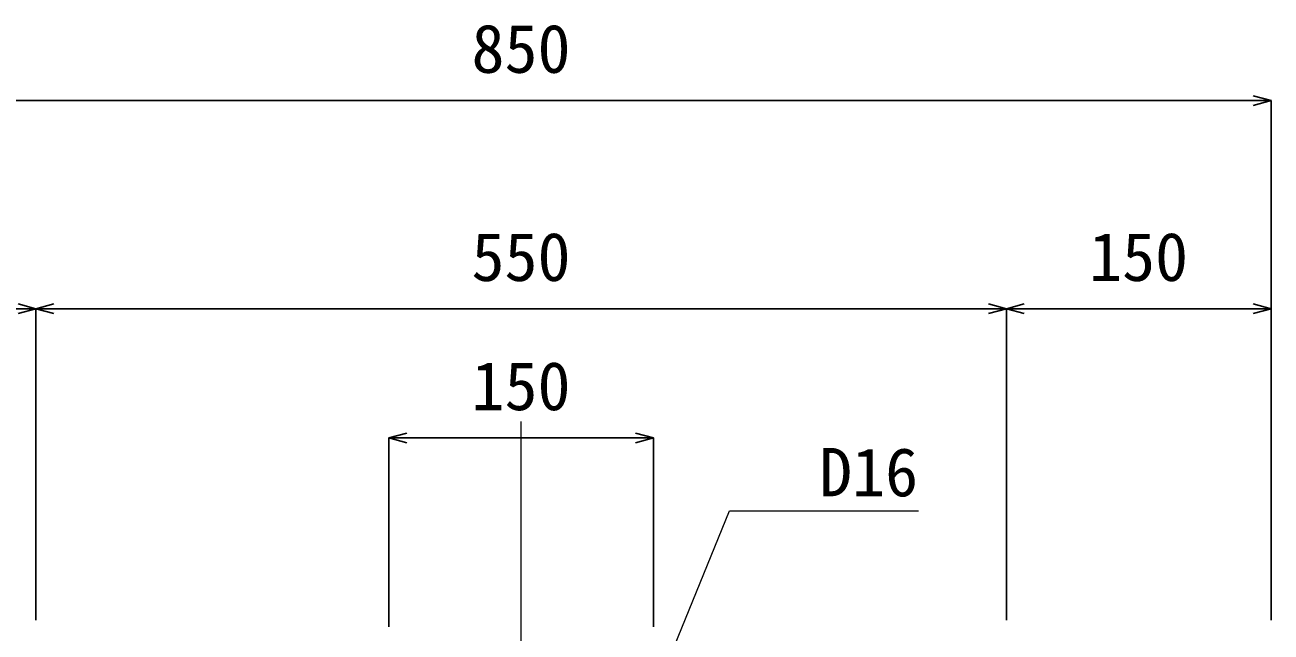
# Model space of a CAD drawing. Units: millimetres, scale not verified. Extents: x -9755 to 16726, y -7413 to 4835.
# Drawn here: x 4403 to 5109, y 452 to 796 of the extents above; entities that cross this region are included whole.
import ezdxf
from ezdxf.enums import TextEntityAlignment as Align

# ---------------------------------------------------------------- set-up
doc = ezdxf.new("R2010")
doc.units = ezdxf.units.MM
doc.header["$LTSCALE"] = 15
doc.layers.add('0-1_ブロック', color=2, linetype='Continuous', lineweight=18)
doc.layers.add('0-A', color=7, linetype='Continuous', lineweight=18)
doc.layers.add('0-6_寸法', color=4, linetype='Continuous')
doc.styles.add('ＭＳ ゴシック', font='')
doc.styles.get('ＭＳ ゴシック').set_extended_font_data('MS Gothic')

msp = doc.modelspace()

# ---------------------------------------------------------------- linework, layer by layer
at = {"layer": '0-1_ブロック', "color": 7}
msp.add_line((4684.36, -0.57), (4684.36, 571.73), dxfattribs=at)
at = {"layer": '0-6_寸法'}
for p, q in [((5109.36, 753.48), (5099.21, 756.2)), ((4259.36, 753.48), (5109.36, 753.48)), ((5109.36, 753.48), (5099.21, 750.76)), ((5109.36, 753.48), (5109.36, 635.53)), ((4409.36, 635.53), (4399.21, 638.25)), ((4409.36, 635.53), (4419.5, 638.25)), ((4959.36, 635.53), (4949.21, 638.25)), ((4959.36, 635.53), (4969.5, 638.25)), ((5109.36, 635.53), (5099.21, 638.25)), ((4259.36, 635.53), (4409.36, 635.53)), ((4409.36, 635.53), (4399.21, 632.82)), ((4409.36, 635.53), (4409.36, 459.09)), ((4409.36, 635.53), (4959.36, 635.53)), ((4409.36, 635.53), (4419.5, 632.82)), ((4959.36, 635.53), (4949.21, 632.82)), ((4959.36, 635.53), (4959.36, 459.09)), ((4959.36, 635.53), (5109.36, 635.53)), ((4959.36, 635.53), (4969.5, 632.82)), ((5109.36, 635.53), (5099.21, 632.82)), ((5109.36, 635.53), (5109.36, 459.09)), ((4609.36, 562.33), (4619.5, 565.05)), ((4759.36, 562.33), (4749.21, 565.05)), ((4609.36, 562.33), (4759.36, 562.33)), ((4609.36, 562.33), (4619.5, 559.61)), ((4609.36, 562.33), (4609.36, 455.23)), ((4759.36, 562.33), (4749.21, 559.61)), ((4759.36, 562.33), (4759.36, 455.23))]:
    msp.add_line(p, q, dxfattribs=at)
at = {"layer": '0-A'}
msp.add_lwpolyline([(4758.81, 413.85), (4802.34, 520.99), (4909.48, 520.99)], dxfattribs=at)

# ---------------------------------------------------------------- texts
at = {"layer": '0-6_寸法', "style": 'ＭＳ ゴシック'}
for s, p in [('850', (4656.23, 760.98)), ('550', (4656.23, 643.03)), ('150', (5006.23, 643.03)), ('150', (4656.23, 569.83))]:
    msp.add_text(s, height=27.49, dxfattribs=at).set_placement(p, align=Align.BOTTOM_LEFT)
at = {"layer": '0-A', "color": 4, "style": 'ＭＳ ゴシック'}
msp.add_text('D16', height=27.49, dxfattribs=at).set_placement((4853.23, 520.99), align=Align.BOTTOM_LEFT)

doc.saveas('drawing.dxf')
